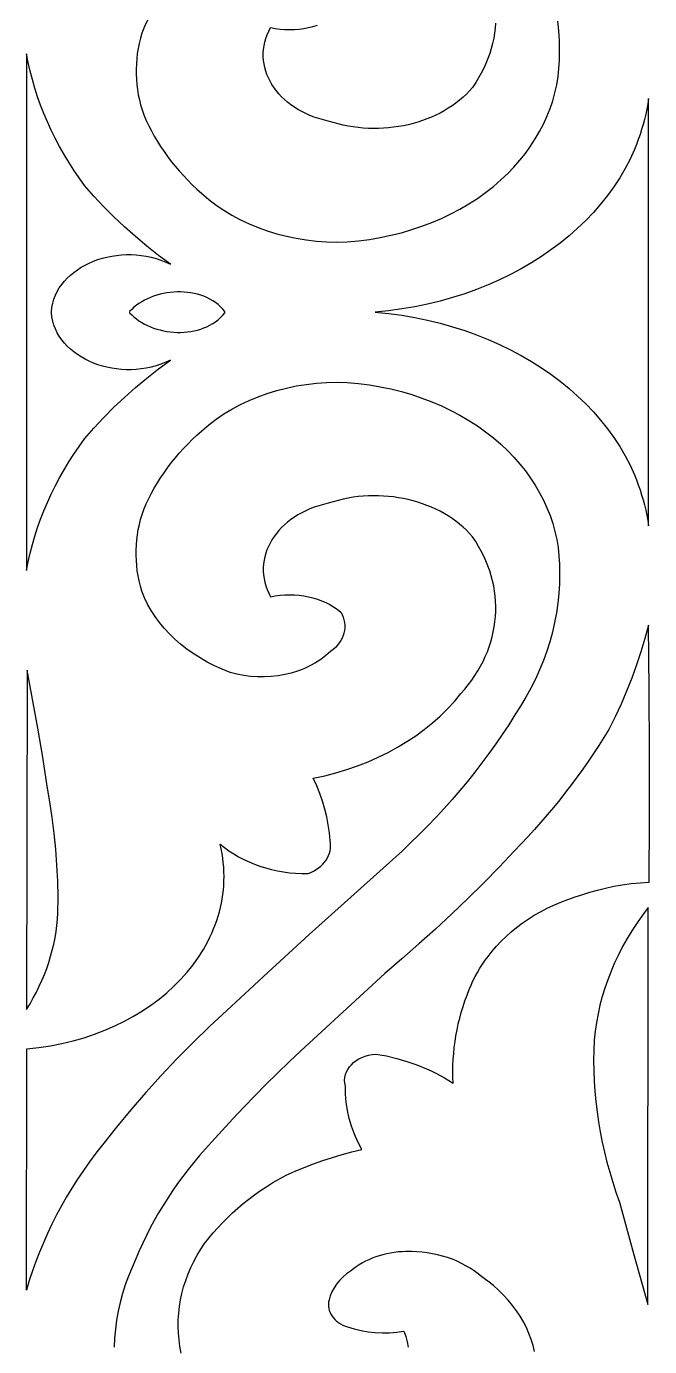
# Model space of a CAD drawing. Extents: x -204 to 222, y -183 to 183.
# Drawn here: x 187.9 to 222, y 14.2 to 86.5 of the extents above; entities that cross this region are included whole.
import ezdxf

# ---------------------------------------------------------------- set-up
doc = ezdxf.new("R2010")
doc.units = 0
doc.header["$MEASUREMENT"] = 0
doc.layers.add('LAYER_1', color=18, linetype='CONTINUOUS')

msp = doc.modelspace()

# ---------------------------------------------------------------- linework, layer by layer
at = {"layer": 'LAYER_1'}
for points in [[(194.519, 86.891), (194.347, 86.537), (194.198, 86.175), (194.12, 85.897), (194.053, 85.618), (193.998, 85.338), (193.954, 85.058), (193.921, 84.776), (193.9, 84.494), (193.89, 84.212), (193.891, 83.93), (193.903, 83.648), (193.927, 83.366), (193.962, 83.085), (194.008, 82.805), (194.066, 82.526), (194.135, 82.248), (194.215, 81.971), (194.306, 81.696), (194.437, 81.399), (194.577, 81.106), (194.727, 80.816), (194.886, 80.529), (195.054, 80.245), (195.231, 79.965), (195.417, 79.689), (195.613, 79.417), (195.816, 79.148), (196.029, 78.884), (196.25, 78.624), (196.48, 78.368), (196.718, 78.116), (196.965, 77.869), (197.22, 77.627), (197.482, 77.39), (197.867, 77.063), (198.272, 76.755), (198.698, 76.468), (199.142, 76.2), (199.603, 75.954), (200.08, 75.729), (200.572, 75.525), (201.078, 75.344), (201.596, 75.185), (202.125, 75.048), (202.664, 74.936), (203.211, 74.846), (203.766, 74.781), (204.326, 74.741), (204.892, 74.726), (205.461, 74.735), (206.07, 74.793), (206.672, 74.873), (207.267, 74.975), (207.853, 75.099), (208.429, 75.243), (208.996, 75.409), (209.551, 75.595), (210.093, 75.801), (210.623, 76.027), (211.139, 76.273), (211.639, 76.537), (212.124, 76.82), (212.592, 77.121), (213.043, 77.44), (213.475, 77.777), (213.887, 78.131), (214.253, 78.48), (214.598, 78.84), (214.922, 79.211), (215.224, 79.591), (215.505, 79.98), (215.764, 80.377), (216.001, 80.782), (216.215, 81.195), (216.407, 81.614), (216.576, 82.04), (216.721, 82.471), (216.842, 82.907), (216.94, 83.348), (217.014, 83.792), (217.063, 84.24), (217.087, 84.69), (217.099, 85.229), (217.089, 85.767), (217.056, 86.304), (217, 86.838)], [(213.591, 86.731), (213.568, 86.452), (213.534, 86.173), (213.486, 85.894), (213.427, 85.617), (213.355, 85.341), (213.271, 85.066), (213.174, 84.793), (213.064, 84.522), (212.942, 84.254), (212.808, 83.988), (212.661, 83.724), (212.502, 83.464), (212.329, 83.207), (212.164, 83.02), (211.99, 82.841), (211.806, 82.669), (211.615, 82.505), (211.415, 82.348), (211.208, 82.199), (210.994, 82.059), (210.772, 81.926), (210.545, 81.801), (210.311, 81.684), (210.072, 81.576), (209.827, 81.476), (209.577, 81.384), (209.323, 81.301), (209.065, 81.226), (208.803, 81.161), (208.537, 81.104), (208.269, 81.055), (207.998, 81.016), (207.725, 80.986), (207.45, 80.965), (207.173, 80.953), (206.895, 80.951), (206.617, 80.957), (206.339, 80.974), (206.06, 81), (205.782, 81.035), (205.505, 81.081), (205.229, 81.136), (204.955, 81.201), (204.683, 81.277), (204.413, 81.362), (204.151, 81.424), (203.898, 81.496), (203.652, 81.577), (203.416, 81.669), (203.188, 81.769), (202.969, 81.878), (202.759, 81.995), (202.56, 82.121), (202.369, 82.254), (202.189, 82.394), (202.019, 82.54), (201.86, 82.693), (201.712, 82.852), (201.574, 83.017), (201.448, 83.187), (201.333, 83.361), (201.23, 83.54), (201.139, 83.723), (201.06, 83.909), (200.994, 84.099), (200.94, 84.292), (200.9, 84.487), (200.872, 84.684), (200.858, 84.882), (200.858, 85.082), (200.871, 85.283), (200.899, 85.484), (200.941, 85.686), (200.997, 85.887), (201.069, 86.087), (201.155, 86.286), (201.257, 86.484), (201.518, 86.434), (201.779, 86.399), (202.042, 86.378), (202.304, 86.371), (202.565, 86.378), (202.823, 86.399), (203.079, 86.434), (203.331, 86.481), (203.579, 86.542), (203.821, 86.616)], [(196.358, 13.856), (196.29, 14.219), (196.24, 14.584), (196.208, 14.949), (196.194, 15.315), (196.199, 15.679), (196.222, 16.043), (196.263, 16.406), (196.321, 16.767), (196.398, 17.126), (196.492, 17.483), (196.604, 17.837), (196.734, 18.187), (196.881, 18.534), (197.046, 18.877), (197.228, 19.215), (197.427, 19.549), (197.644, 19.85), (197.873, 20.145), (198.112, 20.435), (198.361, 20.718), (198.621, 20.996), (198.891, 21.268), (199.17, 21.533), (199.46, 21.792), (199.759, 22.044), (200.067, 22.289), (200.384, 22.527), (200.711, 22.758), (201.046, 22.982), (201.39, 23.198), (201.742, 23.407), (202.103, 23.607), (202.598, 23.822), (203.101, 24.027), (203.61, 24.22), (204.127, 24.401), (204.649, 24.572), (205.178, 24.731), (205.712, 24.879), (206.251, 25.015), (206.039, 25.43), (205.855, 25.852), (205.699, 26.28), (205.573, 26.714), (205.475, 27.152), (205.407, 27.594), (205.368, 28.039), (205.359, 28.485), (205.327, 28.645), (205.318, 28.803), (205.331, 28.958), (205.364, 29.109), (205.417, 29.256), (205.489, 29.396), (205.578, 29.529), (205.685, 29.654), (205.807, 29.77), (205.945, 29.876), (206.096, 29.971), (206.26, 30.053), (206.435, 30.122), (206.622, 30.177), (206.819, 30.216), (207.024, 30.239), (207.605, 30.131), (208.174, 29.995), (208.73, 29.833), (209.272, 29.644), (209.798, 29.43), (210.055, 29.314), (210.307, 29.191), (210.554, 29.063), (210.797, 28.928), (211.034, 28.787), (211.266, 28.641), (211.254, 28.967), (211.25, 29.293), (211.256, 29.619), (211.271, 29.945), (211.294, 30.27), (211.327, 30.594), (211.369, 30.918), (211.42, 31.241), (211.479, 31.563), (211.548, 31.884), (211.626, 32.204), (211.712, 32.522), (211.807, 32.839), (211.912, 33.155), (212.025, 33.469), (212.147, 33.781), (212.244, 34.019), (212.352, 34.254), (212.468, 34.485), (212.593, 34.713), (212.726, 34.937), (212.869, 35.158), (213.02, 35.374), (213.179, 35.587), (213.403, 35.874), (213.642, 36.153), (213.896, 36.424), (214.164, 36.685), (214.447, 36.936), (214.744, 37.178), (215.054, 37.409), (215.376, 37.63), (215.711, 37.84), (216.058, 38.039), (216.417, 38.226), (216.786, 38.401), (217.167, 38.563), (217.557, 38.714), (217.957, 38.851), (218.367, 38.974), (218.76, 39.106), (219.177, 39.226), (219.614, 39.334), (220.068, 39.429), (220.537, 39.51), (221.018, 39.577), (221.507, 39.628), (222.002, 39.662), (222.029, 43.181), (222.032, 46.699), (222.013, 50.217), (221.97, 53.735), (221.774, 53.004), (221.557, 52.277), (221.317, 51.555), (221.055, 50.838), (220.771, 50.125), (220.466, 49.418), (220.138, 48.717), (219.79, 48.022), (219.521, 47.581), (219.244, 47.143), (218.96, 46.708), (218.669, 46.276), (218.37, 45.847), (218.064, 45.422), (217.751, 45), (217.431, 44.581), (217.103, 44.166), (216.768, 43.754), (216.426, 43.345), (216.078, 42.94), (215.722, 42.539), (215.359, 42.141), (214.989, 41.747), (214.612, 41.357), (213.785, 40.482), (212.939, 39.618), (212.077, 38.764), (211.197, 37.921), (210.301, 37.089), (209.388, 36.268), (208.458, 35.458), (207.512, 34.659), (202.921, 30.42), (202.279, 29.812), (201.646, 29.198), (201.02, 28.58), (200.403, 27.956), (199.795, 27.327), (199.195, 26.694), (198.603, 26.055), (198.02, 25.412), (197.684, 25.045), (197.359, 24.674), (197.043, 24.297), (196.738, 23.916), (196.442, 23.53), (196.157, 23.14), (195.882, 22.745), (195.617, 22.346), (195.363, 21.944), (195.119, 21.537), (194.886, 21.126), (194.664, 20.711), (194.452, 20.293), (194.251, 19.872), (194.06, 19.447), (193.881, 19.019), (193.663, 18.549), (193.467, 18.075), (193.293, 17.596), (193.14, 17.114), (193.01, 16.629), (192.901, 16.14), (192.814, 15.65), (192.749, 15.157), (192.707, 14.663), (192.686, 14.168)], [(215.725, 13.938), (215.643, 14.273), (215.54, 14.604), (215.418, 14.929), (215.276, 15.25), (215.114, 15.564), (214.933, 15.872), (214.734, 16.173), (214.516, 16.466), (214.281, 16.751), (214.027, 17.027), (213.757, 17.294), (213.469, 17.551), (213.164, 17.798), (212.843, 18.034), (212.639, 18.201), (212.425, 18.358), (212.201, 18.505), (211.968, 18.642), (211.726, 18.769), (211.477, 18.885), (211.22, 18.99), (210.956, 19.084), (210.686, 19.167), (210.411, 19.239), (210.131, 19.299), (209.846, 19.347), (209.558, 19.383), (209.267, 19.407), (208.973, 19.419), (208.677, 19.418), (208.461, 19.409), (208.247, 19.391), (208.036, 19.366), (207.827, 19.333), (207.621, 19.291), (207.418, 19.242), (207.218, 19.185), (207.023, 19.12), (206.832, 19.049), (206.646, 18.969), (206.464, 18.883), (206.289, 18.789), (206.118, 18.689), (205.954, 18.582), (205.797, 18.468), (205.646, 18.348), (205.423, 18.189), (205.22, 18.016), (205.037, 17.832), (204.875, 17.635), (204.736, 17.429), (204.621, 17.214), (204.529, 16.991), (204.463, 16.761), (204.439, 16.645), (204.429, 16.53), (204.432, 16.415), (204.448, 16.303), (204.476, 16.192), (204.516, 16.085), (204.567, 15.98), (204.63, 15.88), (204.703, 15.784), (204.786, 15.693), (204.879, 15.608), (204.982, 15.529), (205.094, 15.456), (205.215, 15.391), (205.344, 15.334), (205.481, 15.285), (205.848, 15.173), (206.224, 15.083), (206.607, 15.018), (206.995, 14.975), (207.386, 14.957), (207.778, 14.962), (208.169, 14.992), (208.558, 15.045), (208.665, 14.76), (208.748, 14.47), (208.807, 14.178)]]:
    msp.add_lwpolyline(points, dxfattribs=at)
for points in [[(189.247, 70.889), (189.246, 70.917), (189.272, 71.151), (189.318, 71.378), (189.382, 71.599), (189.464, 71.812), (189.563, 72.017), (189.678, 72.214), (189.809, 72.403), (189.954, 72.584), (190.113, 72.755), (190.285, 72.917), (190.47, 73.07), (190.666, 73.213), (190.872, 73.345), (191.089, 73.468), (191.314, 73.579), (191.548, 73.679), (191.789, 73.768), (192.037, 73.845), (192.291, 73.91), (192.55, 73.962), (192.813, 74.002), (193.08, 74.029), (193.35, 74.043), (193.621, 74.042), (193.894, 74.028), (194.167, 74), (194.44, 73.957), (194.711, 73.899), (194.981, 73.826), (195.247, 73.737), (195.51, 73.632), (195.769, 73.512), (195.109, 74.001), (194.47, 74.506), (193.85, 75.025), (193.25, 75.558), (192.671, 76.105), (192.114, 76.665), (191.578, 77.238), (191.063, 77.824), (190.762, 78.244), (190.473, 78.669), (190.198, 79.1), (189.936, 79.535), (189.688, 79.974), (189.454, 80.418), (189.233, 80.866), (189.026, 81.317), (188.833, 81.773), (188.654, 82.232), (188.488, 82.694), (188.337, 83.16), (188.201, 83.628), (188.078, 84.099), (187.97, 84.573), (187.876, 85.049), (187.874, 70.917), (187.874, 70.889), (187.874, 70.861), (187.876, 56.73), (187.97, 57.206), (188.078, 57.679), (188.201, 58.151), (188.337, 58.619), (188.488, 59.084), (188.654, 59.547), (188.833, 60.006), (189.026, 60.461), (189.233, 60.913), (189.454, 61.361), (189.688, 61.804), (189.936, 62.244), (190.198, 62.679), (190.473, 63.109), (190.762, 63.534), (191.063, 63.955), (191.578, 64.541), (192.114, 65.114), (192.671, 65.674), (193.25, 66.221), (193.85, 66.754), (194.47, 67.273), (195.109, 67.777), (195.769, 68.267), (195.51, 68.146), (195.247, 68.042), (194.981, 67.953), (194.711, 67.88), (194.44, 67.822), (194.167, 67.779), (193.894, 67.75), (193.621, 67.736), (193.35, 67.736), (193.08, 67.749), (192.813, 67.776), (192.55, 67.816), (192.291, 67.869), (192.037, 67.934), (191.789, 68.011), (191.548, 68.099), (191.314, 68.2), (191.089, 68.311), (190.872, 68.433), (190.666, 68.566), (190.47, 68.709), (190.285, 68.861), (190.113, 69.023), (189.954, 69.195), (189.809, 69.375), (189.678, 69.564), (189.563, 69.762), (189.464, 69.967), (189.382, 70.18), (189.318, 70.4), (189.272, 70.627), (189.246, 70.861)], [(221.968, 70.889), (221.968, 82.591), (221.926, 82.303), (221.876, 82.017), (221.817, 81.733), (221.752, 81.451), (221.678, 81.171), (221.597, 80.893), (221.509, 80.618), (221.413, 80.345), (221.31, 80.075), (221.2, 79.807), (220.958, 79.278), (220.689, 78.761), (220.393, 78.255), (220.07, 77.76), (219.722, 77.278), (219.349, 76.809), (218.952, 76.354), (218.531, 75.912), (218.087, 75.485), (217.622, 75.073), (217.134, 74.677), (216.626, 74.296), (216.098, 73.933), (215.551, 73.586), (214.984, 73.257), (214.4, 72.947), (213.799, 72.655), (213.18, 72.383), (212.546, 72.13), (211.897, 71.898), (211.233, 71.687), (210.555, 71.497), (209.864, 71.329), (209.161, 71.184), (208.445, 71.062), (207.719, 70.964), (206.982, 70.889), (207.719, 70.815), (208.445, 70.716), (209.161, 70.594), (209.864, 70.449), (210.555, 70.281), (211.233, 70.092), (211.897, 69.88), (212.546, 69.648), (213.18, 69.396), (213.799, 69.123), (214.4, 68.832), (214.984, 68.521), (215.551, 68.192), (216.098, 67.846), (216.626, 67.482), (217.134, 67.102), (217.622, 66.705), (218.087, 66.293), (218.531, 65.866), (218.952, 65.425), (219.349, 64.969), (219.722, 64.5), (220.07, 64.018), (220.393, 63.524), (220.689, 63.018), (220.958, 62.5), (221.2, 61.972), (221.31, 61.704), (221.413, 61.433), (221.509, 61.161), (221.597, 60.885), (221.678, 60.608), (221.752, 60.328), (221.817, 60.046), (221.876, 59.762), (221.926, 59.476), (221.968, 59.188)], [(198.745, 70.889), (198.751, 70.9), (198.745, 70.91), (198.751, 70.92), (198.635, 71.059), (198.51, 71.189), (198.376, 71.308), (198.234, 71.417), (198.085, 71.517), (197.929, 71.606), (197.767, 71.687), (197.599, 71.757), (197.427, 71.819), (197.251, 71.871), (197.07, 71.914), (196.887, 71.947), (196.702, 71.972), (196.514, 71.989), (196.326, 71.996), (196.136, 71.995), (195.947, 71.986), (195.759, 71.969), (195.572, 71.943), (195.386, 71.909), (195.203, 71.867), (195.024, 71.818), (194.848, 71.761), (194.676, 71.696), (194.509, 71.623), (194.348, 71.544), (194.193, 71.457), (194.045, 71.363), (193.904, 71.263), (193.771, 71.155), (193.646, 71.04), (193.531, 70.92), (193.539, 70.91), (193.531, 70.9), (193.539, 70.889), (193.531, 70.878), (193.539, 70.868), (193.531, 70.859), (193.646, 70.738), (193.771, 70.624), (193.904, 70.516), (194.045, 70.415), (194.193, 70.321), (194.348, 70.235), (194.509, 70.155), (194.676, 70.083), (194.848, 70.018), (195.024, 69.961), (195.203, 69.911), (195.386, 69.869), (195.572, 69.836), (195.759, 69.81), (195.947, 69.792), (196.136, 69.783), (196.326, 69.782), (196.514, 69.79), (196.702, 69.806), (196.887, 69.831), (197.07, 69.865), (197.251, 69.908), (197.427, 69.96), (197.599, 70.021), (197.767, 70.092), (197.929, 70.172), (198.085, 70.262), (198.234, 70.361), (198.376, 70.471), (198.51, 70.59), (198.635, 70.719), (198.751, 70.859), (198.745, 70.868), (198.751, 70.878)], [(187.906, 30.524), (188.559, 30.596), (189.199, 30.694), (189.825, 30.817), (190.436, 30.964), (191.032, 31.135), (191.611, 31.328), (192.173, 31.543), (192.717, 31.779), (193.242, 32.036), (193.748, 32.312), (194.234, 32.607), (194.699, 32.919), (195.142, 33.249), (195.563, 33.595), (195.961, 33.957), (196.336, 34.334), (196.685, 34.725), (197.01, 35.128), (197.309, 35.545), (197.58, 35.973), (197.825, 36.412), (197.936, 36.636), (198.041, 36.861), (198.138, 37.09), (198.228, 37.32), (198.311, 37.553), (198.386, 37.787), (198.453, 38.024), (198.513, 38.262), (198.565, 38.502), (198.609, 38.744), (198.645, 38.988), (198.673, 39.232), (198.693, 39.479), (198.704, 39.726), (198.707, 39.975), (198.702, 40.224), (198.689, 40.475), (198.666, 40.727), (198.635, 40.979), (198.595, 41.232), (198.547, 41.486), (198.489, 41.74), (198.727, 41.548), (198.976, 41.368), (199.236, 41.199), (199.507, 41.041), (199.787, 40.895), (200.075, 40.761), (200.372, 40.639), (200.677, 40.529), (200.988, 40.432), (201.306, 40.348), (201.63, 40.277), (201.958, 40.219), (202.291, 40.174), (202.627, 40.143), (202.967, 40.126), (203.309, 40.123), (203.467, 40.189), (203.616, 40.264), (203.756, 40.348), (203.885, 40.439), (204.005, 40.537), (204.113, 40.641), (204.211, 40.752), (204.296, 40.868), (204.37, 40.989), (204.432, 41.115), (204.481, 41.244), (204.517, 41.376), (204.54, 41.511), (204.548, 41.648), (204.543, 41.786), (204.523, 41.925), (204.48, 42.363), (204.416, 42.799), (204.332, 43.233), (204.226, 43.664), (204.1, 44.091), (203.953, 44.514), (203.786, 44.933), (203.598, 45.348), (204.224, 45.485), (204.838, 45.645), (205.439, 45.827), (206.027, 46.031), (206.6, 46.256), (207.158, 46.502), (207.699, 46.768), (208.223, 47.054), (208.729, 47.358), (209.216, 47.682), (209.684, 48.024), (210.13, 48.383), (210.555, 48.76), (210.957, 49.153), (211.336, 49.562), (211.69, 49.987), (211.899, 50.226), (212.096, 50.471), (212.281, 50.719), (212.454, 50.971), (212.615, 51.227), (212.764, 51.486), (212.901, 51.749), (213.025, 52.014), (213.138, 52.282), (213.238, 52.552), (213.326, 52.824), (213.402, 53.098), (213.466, 53.374), (213.518, 53.651), (213.557, 53.929), (213.584, 54.208), (213.598, 54.487), (213.601, 54.767), (213.591, 55.047), (213.568, 55.327), (213.534, 55.606), (213.486, 55.884), (213.427, 56.162), (213.355, 56.438), (213.271, 56.712), (213.174, 56.985), (213.064, 57.256), (212.942, 57.525), (212.808, 57.791), (212.661, 58.054), (212.502, 58.315), (212.329, 58.572), (212.164, 58.758), (211.99, 58.938), (211.806, 59.11), (211.615, 59.274), (211.415, 59.43), (211.208, 59.579), (210.994, 59.72), (210.772, 59.853), (210.545, 59.978), (210.311, 60.094), (210.072, 60.203), (209.827, 60.303), (209.577, 60.394), (209.323, 60.477), (209.065, 60.552), (208.803, 60.618), (208.537, 60.675), (208.269, 60.723), (207.998, 60.762), (207.725, 60.793), (207.45, 60.814), (207.173, 60.825), (206.895, 60.828), (206.617, 60.821), (206.339, 60.805), (206.06, 60.779), (205.782, 60.743), (205.505, 60.698), (205.229, 60.642), (204.955, 60.577), (204.683, 60.502), (204.413, 60.416), (204.151, 60.355), (203.898, 60.283), (203.652, 60.201), (203.416, 60.11), (203.188, 60.009), (202.969, 59.9), (202.759, 59.783), (202.56, 59.658), (202.369, 59.525), (202.189, 59.385), (202.019, 59.238), (201.86, 59.085), (201.712, 58.926), (201.574, 58.762), (201.448, 58.592), (201.333, 58.417), (201.23, 58.239), (201.139, 58.056), (201.06, 57.869), (200.994, 57.679), (200.94, 57.487), (200.9, 57.292), (200.872, 57.095), (200.858, 56.896), (200.858, 56.696), (200.871, 56.496), (200.899, 56.294), (200.941, 56.093), (200.997, 55.892), (201.069, 55.692), (201.155, 55.492), (201.257, 55.295), (201.518, 55.344), (201.779, 55.379), (202.042, 55.4), (202.304, 55.407), (202.565, 55.4), (202.823, 55.379), (203.079, 55.345), (203.331, 55.297), (203.579, 55.236), (203.821, 55.163), (204.056, 55.076), (204.284, 54.977), (204.504, 54.865), (204.714, 54.742), (204.915, 54.606), (205.105, 54.459), (205.178, 54.319), (205.236, 54.176), (205.279, 54.032), (205.307, 53.887), (205.321, 53.741), (205.32, 53.596), (205.305, 53.451), (205.275, 53.308), (205.232, 53.167), (205.174, 53.029), (205.104, 52.894), (205.019, 52.764), (204.921, 52.638), (204.81, 52.518), (204.686, 52.404), (204.55, 52.297), (204.29, 52.069), (204.012, 51.86), (203.716, 51.671), (203.404, 51.501), (203.078, 51.352), (202.739, 51.223), (202.39, 51.116), (202.032, 51.029), (201.666, 50.964), (201.295, 50.921), (200.919, 50.9), (200.541, 50.902), (200.162, 50.927), (199.784, 50.976), (199.409, 51.048), (199.038, 51.144), (198.604, 51.319), (198.185, 51.51), (197.781, 51.717), (197.393, 51.94), (197.021, 52.178), (196.666, 52.43), (196.329, 52.695), (196.011, 52.974), (195.711, 53.265), (195.431, 53.568), (195.171, 53.882), (194.932, 54.208), (194.715, 54.543), (194.519, 54.888), (194.347, 55.241), (194.198, 55.604), (194.12, 55.881), (194.053, 56.16), (193.998, 56.44), (193.954, 56.721), (193.921, 57.002), (193.9, 57.284), (193.89, 57.566), (193.891, 57.848), (193.903, 58.131), (193.927, 58.412), (193.962, 58.693), (194.008, 58.974), (194.066, 59.253), (194.135, 59.531), (194.215, 59.808), (194.306, 60.083), (194.437, 60.379), (194.577, 60.672), (194.727, 60.963), (194.886, 61.25), (195.054, 61.533), (195.231, 61.813), (195.417, 62.089), (195.613, 62.362), (195.816, 62.63), (196.029, 62.895), (196.25, 63.155), (196.48, 63.411), (196.718, 63.662), (196.965, 63.909), (197.22, 64.151), (197.482, 64.388), (197.867, 64.716), (198.272, 65.023), (198.698, 65.311), (199.142, 65.578), (199.603, 65.825), (200.08, 66.05), (200.572, 66.253), (201.078, 66.435), (201.596, 66.594), (202.125, 66.73), (202.664, 66.843), (203.211, 66.932), (203.766, 66.997), (204.326, 67.037), (204.892, 67.053), (205.461, 67.043), (206.07, 66.985), (206.672, 66.905), (207.267, 66.803), (207.853, 66.68), (208.429, 66.535), (208.996, 66.369), (209.551, 66.183), (210.093, 65.977), (210.623, 65.751), (211.139, 65.506), (211.639, 65.242), (212.124, 64.959), (212.592, 64.657), (213.043, 64.338), (213.475, 64.001), (213.887, 63.648), (214.253, 63.298), (214.598, 62.938), (214.922, 62.568), (215.224, 62.188), (215.505, 61.799), (215.764, 61.402), (216.001, 60.996), (216.215, 60.584), (216.407, 60.164), (216.576, 59.739), (216.721, 59.308), (216.842, 58.871), (216.94, 58.431), (217.014, 57.986), (217.063, 57.539), (217.087, 57.088), (217.099, 56.549), (217.089, 56.011), (217.056, 55.475), (217, 54.94), (216.923, 54.408), (216.824, 53.878), (216.702, 53.351), (216.559, 52.828), (216.395, 52.308), (216.208, 51.793), (216.001, 51.283), (215.772, 50.777), (215.522, 50.278), (215.251, 49.784), (214.959, 49.296), (214.646, 48.816), (214.308, 48.282), (213.958, 47.753), (213.598, 47.228), (213.227, 46.709), (212.844, 46.194), (212.452, 45.685), (212.048, 45.18), (211.634, 44.681), (211.21, 44.188), (210.775, 43.699), (210.33, 43.217), (209.875, 42.74), (209.409, 42.269), (208.934, 41.803), (208.448, 41.344), (207.953, 40.891), (205.66, 38.84), (203.381, 36.78), (201.116, 34.711), (198.866, 32.632), (197.929, 31.76), (197.015, 30.873), (196.125, 29.972), (195.259, 29.057), (194.418, 28.128), (193.602, 27.186), (192.81, 26.231), (192.044, 25.262), (191.684, 24.8), (191.337, 24.332), (191.003, 23.858), (190.681, 23.38), (190.373, 22.897), (190.078, 22.409), (189.797, 21.916), (189.528, 21.419), (189.273, 20.917), (189.032, 20.412), (188.804, 19.902), (188.591, 19.389), (188.39, 18.872), (188.204, 18.352), (188.032, 17.828), (187.874, 17.301)], [(187.91, 51.268), (187.883, 32.683), (188.072, 32.995), (188.252, 33.309), (188.42, 33.627), (188.578, 33.948), (188.724, 34.272), (188.86, 34.598), (188.985, 34.927), (189.099, 35.259), (189.202, 35.592), (189.293, 35.928), (189.374, 36.265), (189.443, 36.604), (189.501, 36.945), (189.547, 37.287), (189.583, 37.63), (189.606, 37.974), (189.61, 38.845), (189.591, 39.717), (189.55, 40.587), (189.487, 41.457), (189.402, 42.325), (189.295, 43.192), (189.166, 44.057), (189.014, 44.921), (188.769, 46.511), (188.504, 48.099), (188.217, 49.685)], [(220.382, 22.129), (221.15, 19.317), (221.936, 16.508), (221.95, 38.267), (221.638, 37.85), (221.342, 37.427), (221.062, 36.998), (220.799, 36.563), (220.553, 36.123), (220.324, 35.677), (220.112, 35.227), (219.917, 34.772), (219.739, 34.313), (219.579, 33.849), (219.436, 33.382), (219.312, 32.912), (219.204, 32.439), (219.115, 31.962), (219.044, 31.484), (218.991, 31.003), (218.971, 30.441), (218.964, 29.879), (218.973, 29.318), (218.995, 28.757), (219.033, 28.197), (219.084, 27.638), (219.15, 27.079), (219.23, 26.522), (219.324, 25.967), (219.433, 25.412), (219.556, 24.86), (219.693, 24.309), (219.844, 23.761), (220.009, 23.214), (220.189, 22.67)]]:
    msp.add_lwpolyline(points, close=True, dxfattribs=at)

doc.saveas('drawing.dxf')
